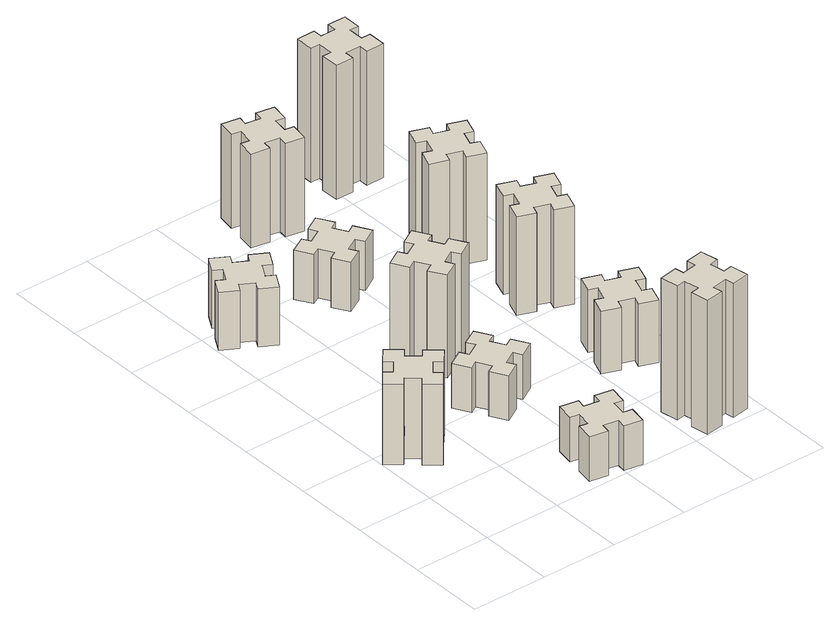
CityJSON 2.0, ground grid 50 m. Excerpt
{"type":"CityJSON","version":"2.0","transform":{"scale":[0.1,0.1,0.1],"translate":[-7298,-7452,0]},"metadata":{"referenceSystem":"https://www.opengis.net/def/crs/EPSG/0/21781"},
"CityObjects":{
"building1":{"type":"Building","attributes":{"class":"1000","function":"1000","usage":"1000","yearOfConstruction":2016,"roofType":"1000","measuredHeight":54,"storeysAboveGround":30,"storeysBelowGround":0},"geometry":[{"type":"Solid","lod":"1","boundaries":[[[[0,1,2,3,4,5,6,7,8,9,10,11,12,13,14,15,16,17,18,19]],[[17,16,20,21]],[[16,15,22,20]],[[15,14,23,22]],[[14,13,24,23]],[[13,12,25,24]],[[12,11,26,25]],[[11,10,27,26]],[[10,9,28,27]],[[9,8,29,28]],[[8,7,30,29]],[[7,6,31,30]],[[6,5,32,31]],[[5,4,33,32]],[[4,3,34,33]],[[3,2,35,34]],[[2,1,36,35]],[[1,0,37,36]],[[0,19,38,37]],[[19,18,39,38]],[[18,17,21,39]],[[24,25,26,27,28,29,30,31,32,33,34,35,36,37,38,39,21,20,22,23]]]]}]},
"building2":{"type":"Building","attributes":{"class":"1000","function":"1000","usage":"1000","yearOfConstruction":2016,"roofType":"1000","measuredHeight":39,"storeysAboveGround":30,"storeysBelowGround":0},"geometry":[{"type":"Solid","lod":"1","boundaries":[[[[40,41,42,43,44,45,46,47,48,49,50,51,52,53,54,55,56,57,58,59]],[[57,56,60,61]],[[56,55,62,60]],[[55,54,63,62]],[[54,53,64,63]],[[53,52,65,64]],[[52,51,66,65]],[[51,50,67,66]],[[50,49,68,67]],[[49,48,69,68]],[[48,47,70,69]],[[47,46,71,70]],[[46,45,72,71]],[[45,44,73,72]],[[44,43,74,73]],[[43,42,75,74]],[[42,41,76,75]],[[41,40,77,76]],[[40,59,78,77]],[[59,58,79,78]],[[58,57,61,79]],[[64,65,66,67,68,69,70,71,72,73,74,75,76,77,78,79,61,60,62,63]]]]}]},
"building3":{"type":"Building","attributes":{"class":"1000","function":"1000","usage":"1000","yearOfConstruction":2016,"roofType":"1000","measuredHeight":30,"storeysAboveGround":30,"storeysBelowGround":0},"geometry":[{"type":"Solid","lod":"1","boundaries":[[[[80,81,82,83,84,85,86,87,88,89,90,91,92,93,94,95,96,97,98,99]],[[97,96,100,101]],[[96,95,102,100]],[[95,94,103,102]],[[94,93,104,103]],[[93,92,105,104]],[[92,91,106,105]],[[91,90,107,106]],[[90,89,108,107]],[[89,88,109,108]],[[88,87,110,109]],[[87,86,111,110]],[[86,85,112,111]],[[85,84,113,112]],[[84,83,114,113]],[[83,82,115,114]],[[82,81,116,115]],[[81,80,117,116]],[[80,99,118,117]],[[99,98,119,118]],[[98,97,101,119]],[[104,105,106,107,108,109,110,111,112,113,114,115,116,117,118,119,101,100,102,103]]]]}]},
"building4":{"type":"Building","attributes":{"class":"1000","function":"1000","usage":"1000","yearOfConstruction":2016,"roofType":"1000","measuredHeight":30,"storeysAboveGround":30,"storeysBelowGround":0},"geometry":[{"type":"Solid","lod":"1","boundaries":[[[[120,121,122,123,124,125,126,127,128,129,130,131,132,133,134,135,136,137,138,139]],[[137,136,140,141]],[[136,135,142,140]],[[135,134,143,142]],[[134,133,144,143]],[[133,132,145,144]],[[132,131,146,145]],[[131,130,147,146]],[[130,129,148,147]],[[129,128,149,148]],[[128,127,150,149]],[[127,126,151,150]],[[126,125,152,151]],[[125,124,153,152]],[[124,123,154,153]],[[123,122,155,154]],[[122,121,156,155]],[[121,120,157,156]],[[120,139,158,157]],[[139,138,159,158]],[[138,137,141,159]],[[144,145,146,147,148,149,150,151,152,153,154,155,156,157,158,159,141,140,142,143]]]]}]},
"building5":{"type":"Building","attributes":{"class":"1000","function":"1000","usage":"1000","yearOfConstruction":2016,"roofType":"1000","measuredHeight":69,"storeysAboveGround":30,"storeysBelowGround":0},"geometry":[{"type":"Solid","lod":"1","boundaries":[[[[160,161,162,163,164,165,166,167,168,169,170,171,172,173,174,175,176,177,178,179]],[[177,176,180,181]],[[176,175,182,180]],[[175,174,183,182]],[[174,173,184,183]],[[173,172,185,184]],[[172,171,186,185]],[[171,170,187,186]],[[170,169,188,187]],[[169,168,189,188]],[[168,167,190,189]],[[167,166,191,190]],[[166,165,192,191]],[[165,164,193,192]],[[164,163,194,193]],[[163,162,195,194]],[[162,161,196,195]],[[161,160,197,196]],[[160,179,198,197]],[[179,178,199,198]],[[178,177,181,199]],[[184,185,186,187,188,189,190,191,192,193,194,195,196,197,198,199,181,180,182,183]]]]}]},
"building6":{"type":"Building","attributes":{"class":"1000","function":"1000","usage":"1000","yearOfConstruction":2016,"roofType":"1000","measuredHeight":33,"storeysAboveGround":30,"storeysBelowGround":0},"geometry":[{"type":"Solid","lod":"1","boundaries":[[[[200,201,202,203,204,205,206,207,208,209,210,211,212,213,214,215,216,217,218,219]],[[217,216,220,221]],[[216,215,222,220]],[[215,214,223,222]],[[214,213,224,223]],[[213,212,225,224]],[[212,211,226,225]],[[211,210,227,226]],[[210,209,228,227]],[[209,208,229,228]],[[208,207,230,229]],[[207,206,231,230]],[[206,205,232,231]],[[205,204,233,232]],[[204,203,234,233]],[[203,202,235,234]],[[202,201,236,235]],[[201,200,237,236]],[[200,219,238,237]],[[219,218,239,238]],[[218,217,221,239]],[[224,225,226,227,228,229,230,231,232,233,234,235,236,237,238,239,221,220,222,223]]]]}]},
"building7":{"type":"Building","attributes":{"class":"1000","function":"1000","usage":"1000","yearOfConstruction":2016,"roofType":"1000","measuredHeight":90,"storeysAboveGround":30,"storeysBelowGround":0},"geometry":[{"type":"Solid","lod":"1","boundaries":[[[[240,241,242,243,244,245,246,247,248,249,250,251,252,253,254,255,256,257,258,259]],[[257,256,260,261]],[[256,255,262,260]],[[255,254,263,262]],[[254,253,264,263]],[[253,252,265,264]],[[252,251,266,265]],[[251,250,267,266]],[[250,249,268,267]],[[249,248,269,268]],[[248,247,270,269]],[[247,246,271,270]],[[246,245,272,271]],[[245,244,273,272]],[[244,243,274,273]],[[243,242,275,274]],[[242,241,276,275]],[[241,240,277,276]],[[240,259,278,277]],[[259,258,279,278]],[[258,257,261,279]],[[264,265,266,267,268,269,270,271,272,273,274,275,276,277,278,279,261,260,262,263]]]]}]},
"building8":{"type":"Building","attributes":{"class":"1000","function":"1000","usage":"1000","yearOfConstruction":2016,"roofType":"1000","measuredHeight":63,"storeysAboveGround":30,"storeysBelowGround":0},"geometry":[{"type":"Solid","lod":"1","boundaries":[[[[280,281,282,283,284,285,286,287,288,289,290,291,292,293,294,295,296,297,298,299]],[[297,296,300,301]],[[296,295,302,300]],[[295,294,303,302]],[[294,293,304,303]],[[293,292,305,304]],[[292,291,306,305]],[[291,290,307,306]],[[290,289,308,307]],[[289,288,309,308]],[[288,287,310,309]],[[287,286,311,310]],[[286,285,312,311]],[[285,284,313,312]],[[284,283,314,313]],[[283,282,315,314]],[[282,281,316,315]],[[281,280,317,316]],[[280,299,318,317]],[[299,298,319,318]],[[298,297,301,319]],[[304,305,306,307,308,309,310,311,312,313,314,315,316,317,318,319,301,300,302,303]]]]}]},
"building9":{"type":"Building","attributes":{"class":"1000","function":"1000","usage":"1000","yearOfConstruction":2016,"roofType":"1000","measuredHeight":42,"storeysAboveGround":30,"storeysBelowGround":0},"geometry":[{"type":"Solid","lod":"1","boundaries":[[[[320,321,322,323,324,325,326,327,328,329,330,331,332,333,334,335,336,337,338,339]],[[337,336,340,341]],[[336,335,342,340]],[[335,334,343,342]],[[334,333,344,343]],[[333,332,345,344]],[[332,331,346,345]],[[331,330,347,346]],[[330,329,348,347]],[[329,328,349,348]],[[328,327,350,349]],[[327,326,351,350]],[[326,325,352,351]],[[325,324,353,352]],[[324,323,354,353]],[[323,322,355,354]],[[322,321,356,355]],[[321,320,357,356]],[[320,339,358,357]],[[339,338,359,358]],[[338,337,341,359]],[[344,345,346,347,348,349,350,351,352,353,354,355,356,357,358,359,341,340,342,343]]]]}]},
"building10":{"type":"Building","attributes":{"class":"1000","function":"1000","usage":"1000","yearOfConstruction":2016,"roofType":"1000","measuredHeight":66,"storeysAboveGround":30,"storeysBelowGround":0},"geometry":[{"type":"Solid","lod":"1","boundaries":[[[[360,361,362,363,364,365,366,367,368,369,370,371,372,373,374,375,376,377,378,379]],[[377,376,380,381]],[[376,375,382,380]],[[375,374,383,382]],[[374,373,384,383]],[[373,372,385,384]],[[372,371,386,385]],[[371,370,387,386]],[[370,369,388,387]],[[369,368,389,388]],[[368,367,390,389]],[[367,366,391,390]],[[366,365,392,391]],[[365,364,393,392]],[[364,363,394,393]],[[363,362,395,394]],[[362,361,396,395]],[[361,360,397,396]],[[360,379,398,397]],[[379,378,399,398]],[[378,377,381,399]],[[384,385,386,387,388,389,390,391,392,393,394,395,396,397,398,399,381,380,382,383]]]]}]},
"building11":{"type":"Building","attributes":{"class":"1000","function":"1000","usage":"1000","yearOfConstruction":2016,"roofType":"1000","measuredHeight":72,"storeysAboveGround":30,"storeysBelowGround":0},"geometry":[{"type":"Solid","lod":"1","boundaries":[[[[400,401,402,403,404,405,406,407,408,409,410,411,412,413,414,415,416,417,418,419]],[[417,416,420,421]],[[416,415,422,420]],[[415,414,423,422]],[[414,413,424,423]],[[413,412,425,424]],[[412,411,426,425]],[[411,410,427,426]],[[410,409,428,427]],[[409,408,429,428]],[[408,407,430,429]],[[407,406,431,430]],[[406,405,432,431]],[[405,404,433,432]],[[404,403,434,433]],[[403,402,435,434]],[[402,401,436,435]],[[401,400,437,436]],[[400,419,438,437]],[[419,418,439,438]],[[418,417,421,439]],[[424,425,426,427,428,429,430,431,432,433,434,435,436,437,438,439,421,420,422,423]]]]}]},
"building12":{"type":"Building","attributes":{"class":"1000","function":"1000","usage":"1000","yearOfConstruction":2016,"roofType":"1000","measuredHeight":90,"storeysAboveGround":30,"storeysBelowGround":0},"geometry":[{"type":"Solid","lod":"1","boundaries":[[[[440,441,442,443,444,445,446,447,448,449,450,451,452,453,454,455,456,457,458,459]],[[457,456,460,461]],[[456,455,462,460]],[[455,454,463,462]],[[454,453,464,463]],[[453,452,465,464]],[[452,451,466,465]],[[451,450,467,466]],[[450,449,468,467]],[[449,448,469,468]],[[448,447,470,469]],[[447,446,471,470]],[[446,445,472,471]],[[445,444,473,472]],[[444,443,474,473]],[[443,442,475,474]],[[442,441,476,475]],[[441,440,477,476]],[[440,459,478,477]],[[459,458,479,478]],[[458,457,461,479]],[[464,465,466,467,468,469,470,471,472,473,474,475,476,477,478,479,461,460,462,463]]]]}]}
},
"vertices":[
[136,893,0],[213,829,0],[174,783,0],[266,706,0],[343,798,0],[297,836,0],[362,913,0],[408,874,0],[485,966,0],[393,1043,0],[354,997,0],[278,1062,0],[316,1108,0],[224,1185,0],[147,1093,0],[193,1054,0],[129,978,0],[83,1016,0],[6,924,0],[98,847,0],[129,978,540],[83,1016,540],[193,1054,540],[147,1093,540],[224,1185,540],[316,1108,540],[278,1062,540],[354,997,540],[393,1043,540],[485,966,540],[408,874,540],[362,913,540],[297,836,540],[343,798,540],[266,706,540],[174,783,540],[213,829,540],[136,893,540],[98,847,540],[6,924,540],
[316,2327,0],[366,2414,0],[418,2384,0],[478,2488,0],[374,2548,0],[344,2496,0],[257,2546,0],[287,2598,0],[183,2658,0],[123,2554,0],[175,2524,0],[125,2437,0],[73,2467,0],[13,2363,0],[117,2303,0],[147,2355,0],[234,2305,0],[204,2253,0],[308,2193,0],[368,2297,0],[234,2305,390],[204,2253,390],[147,2355,390],[117,2303,390],[13,2363,390],[73,2467,390],[125,2437,390],[175,2524,390],[123,2554,390],[183,2658,390],[287,2598,390],[257,2546,390],[344,2496,390],[374,2548,390],[478,2488,390],[418,2384,390],[366,2414,390],[316,2327,390],[368,2297,390],[308,2193,390],
[886,274,0],[868,175,0],[809,186,0],[788,67,0],[907,47,0],[917,106,0],[1015,88,0],[1005,29,0],[1123,8,0],[1144,127,0],[1085,137,0],[1102,235,0],[1161,225,0],[1182,343,0],[1064,364,0],[1054,305,0],[955,322,0],[966,381,0],[847,402,0],[827,284,0],[955,322,300],[966,381,300],[1054,305,300],[1064,364,300],[1182,343,300],[1161,225,300],[1102,235,300],[1085,137,300],[1144,127,300],[1123,8,300],[1005,29,300],[1015,88,300],[917,106,300],[907,47,300],[788,67,300],[809,186,300],[868,175,300],[886,274,300],[827,284,300],[847,402,300],
[897,925,0],[984,975,0],[1014,923,0],[1118,983,0],[1058,1087,0],[1006,1057,0],[956,1144,0],[1008,1174,0],[948,1278,0],[844,1218,0],[874,1166,0],[787,1116,0],[757,1168,0],[653,1108,0],[713,1004,0],[765,1034,0],[815,947,0],[763,917,0],[823,813,0],[927,873,0],[815,947,300],[763,917,300],[765,1034,300],[713,1004,300],[653,1108,300],[757,1168,300],[787,1116,300],[874,1166,300],[844,1218,300],[948,1278,300],[1008,1174,300],[956,1144,300],[1006,1057,300],[1058,1087,300],[1118,983,300],[1014,923,300],[984,975,300],[897,925,300],[927,873,300],[823,813,300],
[1006,1597,0],[956,1684,0],[1008,1714,0],[948,1818,0],[844,1758,0],[874,1706,0],[787,1656,0],[757,1708,0],[653,1648,0],[713,1544,0],[765,1574,0],[815,1487,0],[763,1457,0],[823,1353,0],[927,1413,0],[897,1465,0],[984,1515,0],[1014,1463,0],[1118,1523,0],[1058,1627,0],[984,1515,690],[1014,1463,690],[897,1465,690],[927,1413,690],[823,1353,690],[763,1457,690],[815,1487,690],[765,1574,690],[713,1544,690],[653,1648,690],[757,1708,690],[787,1656,690],[874,1706,690],[844,1758,690],[948,1818,690],[1008,1714,690],[956,1684,690],[1006,1597,690],[1058,1627,690],[1118,1523,690],
[765,2414,0],[815,2327,0],[763,2297,0],[823,2193,0],[927,2253,0],[897,2305,0],[984,2355,0],[1014,2303,0],[1118,2363,0],[1058,2467,0],[1006,2437,0],[956,2524,0],[1008,2554,0],[948,2658,0],[844,2598,0],[874,2546,0],[787,2496,0],[757,2548,0],[653,2488,0],[713,2384,0],[787,2496,330],[757,2548,330],[874,2546,330],[844,2598,330],[948,2658,330],[1008,2554,330],[956,2524,330],[1006,2437,330],[1058,2467,330],[1118,2363,330],[1014,2303,330],[984,2355,330],[897,2305,330],[927,2253,330],[823,2193,330],[763,2297,330],[815,2327,330],[765,2414,330],[713,2384,330],[653,2488,330],
[1755,322,0],[1657,305,0],[1647,364,0],[1528,343,0],[1549,225,0],[1608,235,0],[1626,137,0],[1567,127,0],[1587,8,0],[1706,29,0],[1695,88,0],[1794,106,0],[1804,47,0],[1922,67,0],[1901,186,0],[1842,175,0],[1825,274,0],[1884,284,0],[1863,402,0],[1745,381,0],[1825,274,900],[1884,284,900],[1842,175,900],[1901,186,900],[1922,67,900],[1804,47,900],[1794,106,900],[1695,88,900],[1706,29,900],[1587,8,900],[1567,127,900],[1626,137,900],[1608,235,900],[1549,225,900],[1528,343,900],[1647,364,900],[1657,305,900],[1755,322,900],[1745,381,900],[1863,402,900],
[886,3234,0],[868,3135,0],[809,3146,0],[788,3027,0],[907,3007,0],[917,3066,0],[1015,3048,0],[1005,2989,0],[1123,2968,0],[1144,3087,0],[1085,3097,0],[1102,3195,0],[1161,3185,0],[1182,3303,0],[1064,3324,0],[1054,3265,0],[955,3282,0],[966,3341,0],[847,3362,0],[827,3244,0],[955,3282,630],[966,3341,630],[1054,3265,630],[1064,3324,630],[1182,3303,630],[1161,3185,630],[1102,3195,630],[1085,3097,630],[1144,3087,630],[1123,2968,630],[1005,2989,630],[1015,3048,630],[917,3066,630],[907,3007,630],[788,3027,630],[809,3146,630],[868,3135,630],[886,3234,630],[827,3244,630],[847,3362,630],
[1641,859,0],[1735,825,0],[1714,769,0],[1827,727,0],[1868,840,0],[1812,861,0],[1846,955,0],[1902,934,0],[1943,1047,0],[1830,1088,0],[1810,1032,0],[1716,1066,0],[1737,1122,0],[1624,1163,0],[1583,1050,0],[1639,1030,0],[1605,936,0],[1549,957,0],[1507,844,0],[1620,803,0],[1605,936,420],[1549,957,420],[1639,1030,420],[1583,1050,420],[1624,1163,420],[1737,1122,420],[1716,1066,420],[1810,1032,420],[1830,1088,420],[1943,1047,420],[1902,934,420],[1846,955,420],[1812,861,420],[1868,840,420],[1827,727,420],[1714,769,420],[1735,825,420],[1641,859,420],[1620,803,420],[1507,844,420],
[1810,1772,0],[1716,1806,0],[1737,1862,0],[1624,1903,0],[1583,1790,0],[1639,1770,0],[1605,1676,0],[1549,1697,0],[1507,1584,0],[1620,1543,0],[1641,1599,0],[1735,1565,0],[1714,1509,0],[1827,1467,0],[1868,1580,0],[1812,1601,0],[1846,1695,0],[1902,1674,0],[1943,1787,0],[1830,1828,0],[1846,1695,660],[1902,1674,660],[1812,1601,660],[1868,1580,660],[1827,1467,660],[1714,1509,660],[1735,1565,660],[1641,1599,660],[1620,1543,660],[1507,1584,660],[1549,1697,660],[1605,1676,660],[1639,1770,660],[1583,1790,660],[1624,1903,660],[1737,1862,660],[1716,1806,660],[1810,1772,660],[1830,1828,660],[1943,1787,660],
[1710,2412,0],[1616,2446,0],[1637,2502,0],[1524,2543,0],[1483,2430,0],[1539,2410,0],[1505,2316,0],[1449,2337,0],[1407,2224,0],[1520,2183,0],[1541,2239,0],[1635,2205,0],[1614,2149,0],[1727,2107,0],[1768,2220,0],[1712,2241,0],[1746,2335,0],[1802,2314,0],[1843,2427,0],[1730,2468,0],[1746,2335,720],[1802,2314,720],[1712,2241,720],[1768,2220,720],[1727,2107,720],[1614,2149,720],[1635,2205,720],[1541,2239,720],[1520,2183,720],[1407,2224,720],[1449,2337,720],[1505,2316,720],[1539,2410,720],[1483,2430,720],[1524,2543,720],[1637,2502,720],[1616,2446,720],[1710,2412,720],[1730,2468,720],[1843,2427,720],
[1575,3155,0],[1675,3155,0],[1675,3095,0],[1795,3095,0],[1795,3215,0],[1735,3215,0],[1735,3315,0],[1795,3315,0],[1795,3435,0],[1675,3435,0],[1675,3375,0],[1575,3375,0],[1575,3435,0],[1455,3435,0],[1455,3315,0],[1515,3315,0],[1515,3215,0],[1455,3215,0],[1455,3095,0],[1575,3095,0],[1515,3215,900],[1455,3215,900],[1515,3315,900],[1455,3315,900],[1455,3435,900],[1575,3435,900],[1575,3375,900],[1675,3375,900],[1675,3435,900],[1795,3435,900],[1795,3315,900],[1735,3315,900],[1735,3215,900],[1795,3215,900],[1795,3095,900],[1675,3095,900],[1675,3155,900],[1575,3155,900],[1575,3095,900],[1455,3095,900]
]}
